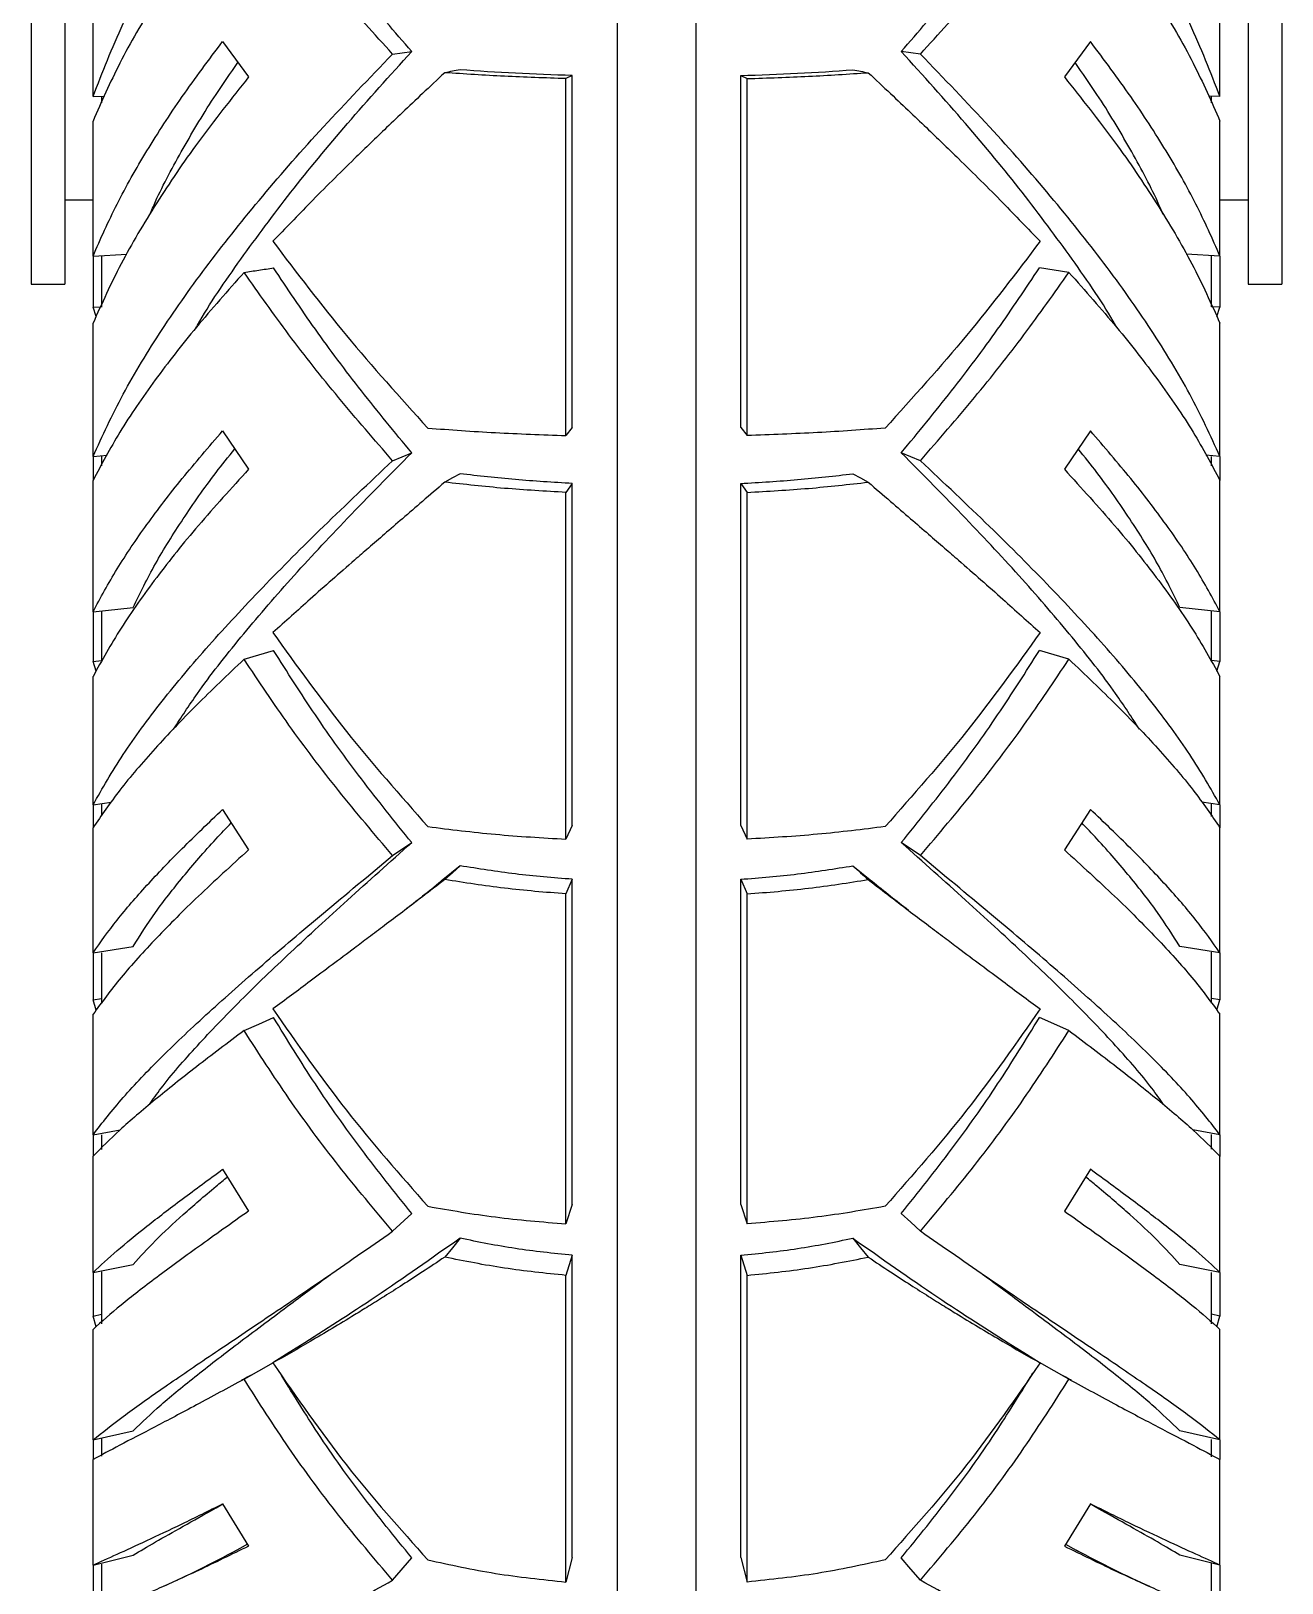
# Model space of a CAD drawing. Header units: millimetres. Extents: x 0 to 597, y 0 to 420.
# Drawn here: x 122.69 to 127.62, y 244.97 to 251.09 of the extents above; entities that cross this region are included whole.
import ezdxf

# ---------------------------------------------------------------- set-up
doc = ezdxf.new("R2010")
doc.units = ezdxf.units.MM

msp = doc.modelspace()

# ---------------------------------------------------------------- linework, layer by layer
at = {"color": 7, "linetype": 'Continuous', "lineweight": 25}
for p, q in [((125.003, 263.5879), (125.003, 239.9212)), ((125.312, 263.5879), (125.312, 239.9212)), ((122.6908, 251.329), (122.6908, 250.0879)), ((122.8242, 251.329), (122.8242, 250.0879)), ((122.9353, 250.828), (122.9353, 251.3633)), ((127.3797, 250.828), (127.3797, 251.3633)), ((127.4908, 251.329), (127.4908, 250.0879)), ((127.6242, 251.329), (127.6242, 250.0879)), ((123.4466, 251.0451), (123.549, 250.9052)), ((126.8684, 251.0451), (126.766, 250.9052)), ((124.117, 250.9956), (124.1921, 251.0055)), ((124.8253, 250.9107), (124.8002, 250.8986)), ((124.8002, 249.4918), (124.8002, 250.8986)), ((124.8253, 249.5238), (124.8253, 250.9107)), ((125.4897, 249.5238), (125.4897, 250.9107)), ((125.4897, 250.9107), (125.5148, 250.8986)), ((125.5148, 249.4918), (125.5148, 250.8986)), ((122.9353, 250.828), (122.9809, 250.8296)), ((122.969, 250.8288), (122.969, 250.8037)), ((127.3797, 250.828), (127.3341, 250.8296)), ((127.3459, 250.8035), (127.3459, 250.8288)), ((122.9353, 250.1991), (122.9353, 250.7313)), ((127.3797, 250.1991), (127.3797, 250.7313)), ((122.8242, 250.4212), (122.9353, 250.4212)), ((127.3797, 250.4212), (127.4908, 250.4212)), ((122.9353, 250.1991), (123.0686, 250.2067)), ((122.9353, 250.1991), (122.9353, 249.997)), ((122.969, 250.1992), (122.969, 249.9979)), ((126.784, 250.1347), (126.6678, 250.1525)), ((127.3797, 250.1991), (127.2464, 250.2067)), ((127.3459, 249.9989), (127.3459, 250.1997)), ((127.3797, 250.1991), (127.3797, 249.997)), ((122.6908, 250.0879), (122.8242, 250.0879)), ((127.4908, 250.0879), (127.6242, 250.0879)), ((122.9353, 249.997), (122.9659, 249.999)), ((122.9478, 249.961), (122.9353, 249.997)), ((127.3797, 249.997), (127.3459, 249.9992)), ((127.3672, 249.961), (127.3797, 249.997)), ((122.9353, 249.4092), (122.9353, 249.9345)), ((127.3797, 249.4092), (127.3797, 249.9345)), ((123.4466, 249.5097), (123.549, 249.3586)), ((124.8253, 249.5238), (124.8002, 249.4918)), ((125.4897, 249.5238), (125.5148, 249.4918)), ((126.8684, 249.5097), (126.766, 249.3586)), ((124.117, 249.3925), (124.1921, 249.4235)), ((126.198, 249.3925), (126.1229, 249.4235)), ((122.9353, 249.4092), (122.9906, 249.4139)), ((122.9353, 249.4092), (122.9353, 249.3147)), ((122.969, 249.4093), (122.969, 249.3723)), ((127.3797, 249.4092), (127.3244, 249.4139)), ((127.3459, 249.3726), (127.3459, 249.4094)), ((127.3797, 249.4092), (127.3797, 249.3142)), ((122.9353, 248.797), (122.9353, 249.3147)), ((124.8253, 249.3027), (124.8002, 249.2674)), ((124.8253, 247.955), (124.8253, 249.3027)), ((125.4897, 247.955), (125.4897, 249.3027)), ((125.4897, 249.3027), (125.5148, 249.2674)), ((127.3797, 248.797), (127.3797, 249.3147)), ((124.8002, 247.9004), (124.8002, 249.2674)), ((125.5148, 247.9004), (125.5148, 249.2674)), ((122.9353, 248.797), (123.0937, 248.8142)), ((127.3797, 248.797), (127.2213, 248.8142)), ((122.9353, 248.797), (122.9353, 248.6015)), ((122.969, 248.7994), (122.969, 248.602)), ((127.3459, 248.6016), (127.3459, 248.7978)), ((127.3797, 248.797), (127.3797, 248.6015)), ((126.784, 248.6098), (126.6678, 248.6444)), ((122.9353, 248.6015), (122.969, 248.6054)), ((122.9478, 248.5628), (122.9353, 248.6015)), ((127.3797, 248.6015), (127.3459, 248.6054)), ((127.3672, 248.5628), (127.3797, 248.6015)), ((122.9353, 248.036), (122.9353, 248.5411)), ((127.3797, 248.036), (127.3797, 248.5411)), ((122.9353, 248.036), (123.007, 248.0458)), ((122.9353, 248.036), (122.9353, 247.9456)), ((122.969, 248.0398), (122.969, 247.9928)), ((123.4466, 248.0181), (123.549, 247.8586)), ((126.8684, 248.0181), (126.766, 247.8586)), ((127.3797, 248.036), (127.308, 248.0458)), ((127.3459, 247.99), (127.3459, 248.0386)), ((127.3797, 248.036), (127.3797, 247.9448)), ((124.8253, 247.955), (124.8002, 247.9004)), ((125.4897, 247.955), (125.5148, 247.9004)), ((122.9353, 247.4525), (122.9353, 247.9456)), ((124.117, 247.8355), (124.1921, 247.8868)), ((126.198, 247.8355), (126.1229, 247.8868)), ((127.3797, 247.4525), (127.3797, 247.9456)), ((124.3828, 247.7956), (124.3083, 247.7347)), ((125.9322, 247.7956), (126.0067, 247.7347)), ((124.8253, 247.7424), (124.8002, 247.6847)), ((124.8253, 246.4602), (124.8253, 247.7424)), ((125.4897, 246.4602), (125.4897, 247.7424)), ((125.4897, 247.7424), (125.5148, 247.6847)), ((124.8002, 246.384), (124.8002, 247.6847)), ((125.5148, 246.384), (125.5148, 247.6847)), ((122.9353, 247.4525), (123.0937, 247.4776)), ((127.3797, 247.4525), (127.2213, 247.4776)), ((122.9353, 247.4525), (122.9353, 247.2674)), ((122.969, 247.4531), (122.969, 247.2521)), ((127.3459, 247.2536), (127.3459, 247.4547)), ((127.3797, 247.4525), (127.3797, 247.2674)), ((122.9353, 247.2674), (122.969, 247.2729)), ((122.9478, 247.2267), (122.9353, 247.2674)), ((127.3797, 247.2674), (127.3459, 247.2729)), ((127.3672, 247.2267), (127.3797, 247.2674)), ((122.9353, 246.7353), (122.9353, 247.2103)), ((126.784, 247.1461), (126.6678, 247.1969)), ((127.3797, 246.7353), (127.3797, 247.2103)), ((122.9353, 246.7353), (123.0424, 246.755)), ((122.9353, 246.7353), (122.9353, 246.6506)), ((122.969, 246.7354), (122.969, 246.6775)), ((127.3797, 246.7353), (127.2726, 246.755)), ((127.3459, 246.6789), (127.3459, 246.7362)), ((127.3797, 246.7353), (127.3797, 246.6495)), ((122.9353, 246.1918), (122.9353, 246.6506)), ((127.3797, 246.1918), (127.3797, 246.6506)), ((123.4466, 246.5991), (123.549, 246.4344)), ((126.8684, 246.5991), (126.766, 246.4344)), ((124.117, 246.3548), (124.1921, 246.4254)), ((124.8253, 246.4602), (124.8002, 246.384)), ((125.4897, 246.4602), (125.5148, 246.384)), ((124.8253, 246.2601), (124.8002, 246.1811)), ((124.8253, 245.0684), (124.8253, 246.2601)), ((125.4897, 245.0684), (125.4897, 246.2601)), ((125.4897, 246.2601), (125.5148, 246.1811)), ((122.9353, 246.1918), (123.0937, 246.2241)), ((122.9353, 246.1918), (122.9353, 246.0206)), ((122.969, 246.1945), (122.969, 245.9901)), ((124.8002, 244.9722), (124.8002, 246.1811)), ((125.5148, 244.9722), (125.5148, 246.1811)), ((127.3797, 246.1918), (127.2213, 246.2241)), ((127.3459, 245.9906), (127.3459, 246.1923)), ((127.3797, 246.1918), (127.3797, 246.0206)), ((122.9353, 246.0206), (122.969, 246.0277)), ((122.9478, 245.9788), (122.9353, 246.0206)), ((127.3797, 246.0206), (127.3459, 246.0277)), ((127.3672, 245.9788), (127.3797, 246.0206)), ((122.9353, 245.5322), (122.9353, 245.9679)), ((127.3797, 245.5322), (127.3797, 245.9679)), ((126.784, 245.7722), (126.6678, 245.8381)), ((122.9353, 245.5322), (123.0937, 245.5684)), ((127.3797, 245.5322), (127.2213, 245.5684)), ((122.9353, 245.5322), (122.9353, 245.455)), ((122.969, 245.5379), (122.969, 245.4687)), ((127.3459, 245.4661), (127.3459, 245.5342)), ((127.3797, 245.5322), (127.3797, 245.455)), ((122.9353, 245.0393), (122.9353, 245.455)), ((127.3797, 245.0393), (127.3797, 245.455)), ((123.4466, 245.2805), (123.549, 245.1138)), ((126.8684, 245.2805), (126.766, 245.1138)), ((122.9353, 245.0393), (123.0937, 245.0784)), ((123.5444, 245.1213), (123.4934, 245.093)), ((126.7706, 245.1213), (126.8216, 245.093)), ((127.3797, 245.0393), (127.2213, 245.0784)), ((122.9353, 245.0393), (122.9353, 244.8854)), ((122.969, 245.0421), (122.969, 244.8497)), ((124.117, 244.9791), (124.1921, 245.0678)), ((124.8253, 245.0684), (124.8002, 244.9722)), ((125.4897, 245.0684), (125.5148, 244.9722)), ((127.3459, 244.8455), (127.3459, 245.046)), ((127.3797, 245.0393), (127.3797, 244.8854))]:
    msp.add_line(p, q, dxfattribs=at)
at = {"color": 7, "linetype": 'Continuous', "lineweight": 25, "flags": 128}
for points in [[(126.198, 250.9956), (126.1604, 251.0005), (126.1229, 251.0055)], [(124.3828, 249.3409), (124.3526, 249.3243), (124.3225, 249.3077)], [(125.9322, 249.3409), (125.9624, 249.3243), (125.9925, 249.3077)], [(123.531, 248.6098), (123.5891, 248.6271), (123.6472, 248.6444)], [(124.3828, 247.7956), (124.3526, 247.7684), (124.3225, 247.7413)], [(123.531, 247.1461), (123.5891, 247.1715), (123.6472, 247.1969)], [(126.198, 246.3548), (126.1604, 246.3901), (126.1229, 246.4254)], [(124.3828, 246.3274), (124.3526, 246.2901), (124.3225, 246.2529)], [(125.9322, 246.3274), (125.9624, 246.2901), (125.9925, 246.2529)], [(123.753, 245.9041), (123.6989, 245.87), (123.6447, 245.8358)], [(126.562, 245.9041), (126.6161, 245.87), (126.6703, 245.8358)], [(123.531, 245.7722), (123.5891, 245.8051), (123.6472, 245.8381)], [(126.198, 244.9791), (126.1604, 245.0234), (126.1229, 245.0678)]]:
    msp.add_lwpolyline(points, dxfattribs=at)
at = {"color": 7, "linetype": 'Continuous', "lineweight": 25}
for points, knots in [([(122.9353, 250.828), (122.9726, 250.9236), (123.0474, 251.1153), (123.203, 251.4096), (123.3871, 251.7062), (123.6011, 252.0045), (123.8424, 252.3072), (124.0245, 252.5102), (124.117, 252.6133)], [0, 0, 0, 0, 0.166044, 0.333056, 0.499188, 0.663305, 0.828994, 1, 1, 1, 1]), ([(127.3797, 250.828), (127.3424, 250.9236), (127.2676, 251.1153), (127.112, 251.4096), (126.9279, 251.7062), (126.7139, 252.0045), (126.4726, 252.3072), (126.2905, 252.5102), (126.198, 252.6133)], [0, 0, 0, 0, 0.166043, 0.333055, 0.499188, 0.663303, 0.828992, 1, 1, 1, 1]), ([(123.531, 251.6911), (123.4667, 251.6087), (123.3384, 251.4443), (123.1757, 251.2003), (123.0369, 250.9619), (122.9687, 250.8071), (122.9353, 250.7313)], [0, 0, 0, 0, 0.250635, 0.500174, 0.755309, 1, 1, 1, 1]), ([(124.117, 250.9956), (124.045, 251.0743), (123.9023, 251.2303), (123.706, 251.4627), (123.589, 251.6154), (123.531, 251.6911)], [0, 0, 0, 0, 0.3393752, 0.6723363, 1, 1, 1, 1]), ([(124.1921, 251.0055), (124.1252, 251.0831), (123.9925, 251.237), (123.81, 251.4662), (123.7012, 251.617), (123.6472, 251.6918)], [0, 0, 0, 0, 0.3390193, 0.6719921, 1, 1, 1, 1]), ([(126.1229, 251.0055), (126.1898, 251.0831), (126.3225, 251.237), (126.505, 251.4662), (126.6138, 251.617), (126.6678, 251.6918)], [0, 0, 0, 0, 0.339024, 0.671992, 1, 1, 1, 1]), ([(126.198, 250.9956), (126.27, 251.0743), (126.4127, 251.2303), (126.6089, 251.4627), (126.726, 251.6154), (126.784, 251.6911)], [0, 0, 0, 0, 0.33938, 0.672336, 1, 1, 1, 1]), ([(126.784, 251.6911), (126.8483, 251.6087), (126.9765, 251.4443), (127.1393, 251.2003), (127.2781, 250.9619), (127.3463, 250.8071), (127.3797, 250.7313)], [0, 0, 0, 0, 0.250635, 0.500174, 0.755309, 1, 1, 1, 1]), ([(122.9353, 250.1991), (122.9654, 250.2672), (123.0255, 250.4033), (123.1452, 250.6132), (123.2831, 250.8269), (123.3921, 250.9724), (123.4466, 251.0451)], [0, 0, 0, 0, 0.249922, 0.499821, 0.749992, 1, 1, 1, 1]), ([(127.3797, 250.1991), (127.3496, 250.2672), (127.2895, 250.4033), (127.1698, 250.6132), (127.0319, 250.8269), (126.9229, 250.9724), (126.8684, 251.0451)], [0, 0, 0, 0, 0.249922, 0.499821, 0.749992, 1, 1, 1, 1]), ([(122.9353, 249.4092), (122.9726, 249.4904), (123.0474, 249.6533), (123.203, 249.9081), (123.3871, 250.1687), (123.6011, 250.4353), (123.8424, 250.7104), (124.0245, 250.8995), (124.117, 250.9956)], [0, 0, 0, 0, 0.166039, 0.333056, 0.499186, 0.663301, 0.828992, 1, 1, 1, 1]), ([(123.1596, 250.3623), (123.1668, 250.3795), (123.2027, 250.4652), (123.2894, 250.6232), (123.3976, 250.8061), (123.4775, 250.9205), (123.507, 250.9627)], [0, 0, 0, 0, 0.0886294, 0.4413467, 0.7943238, 1, 1, 1, 1]), ([(123.341, 249.9159), (123.343, 249.9193), (123.3921, 250.0075), (123.5154, 250.1854), (123.7116, 250.4502), (123.9369, 250.7231), (124.1062, 250.9104), (124.1921, 251.0055)], [0, 0, 0, 0, 0.010105, 0.257156, 0.50092, 0.7467, 1, 1, 1, 1]), ([(126.974, 249.9159), (126.972, 249.9193), (126.9229, 250.0074), (126.7996, 250.1854), (126.6034, 250.4502), (126.3781, 250.7231), (126.2088, 250.9104), (126.1229, 251.0055)], [0, 0, 0, 0, 0.010107, 0.2571554, 0.5009213, 0.7467005, 1, 1, 1, 1]), ([(127.3797, 249.4092), (127.3424, 249.4904), (127.2676, 249.6533), (127.112, 249.9081), (126.9279, 250.1687), (126.7139, 250.4353), (126.4726, 250.7104), (126.2905, 250.8995), (126.198, 250.9956)], [0, 0, 0, 0, 0.166038, 0.333055, 0.499186, 0.663299, 0.82899, 1, 1, 1, 1]), ([(127.1554, 250.3623), (127.1482, 250.3795), (127.1123, 250.4652), (127.0256, 250.6232), (126.9174, 250.8061), (126.8375, 250.9205), (126.808, 250.9627)], [0, 0, 0, 0, 0.0886294, 0.4413467, 0.7943238, 1, 1, 1, 1]), ([(123.549, 250.9052), (123.4811, 250.8195), (123.348, 250.6515), (123.1816, 250.4059), (123.0397, 250.1669), (122.9701, 250.012), (122.9353, 249.9345)], [0, 0, 0, 0, 0.255318, 0.500298, 0.750157, 1, 1, 1, 1]), ([(124.3225, 250.9219), (124.2931, 250.8944), (124.2367, 250.8417), (124.1575, 250.7669), (124.0866, 250.6993), (124.0238, 250.6389), (123.9245, 250.5423), (123.7957, 250.4148), (123.6931, 250.3078), (123.6447, 250.2573)], [0, 0, 0, 0, 0.120104, 0.230146, 0.330173, 0.420238, 0.500402, 0.764724, 1, 1, 1, 1]), ([(124.3828, 250.9331), (124.3727, 250.9312), (124.3526, 250.9275), (124.3325, 250.9237), (124.3225, 250.9219)], [0, 0, 0, 0, 0.500001, 1, 1, 1, 1]), ([(124.8002, 250.8986), (124.7188, 250.9013), (124.5561, 250.9067), (124.4003, 250.9168), (124.3225, 250.9219)], [0, 0, 0, 0, 0.500371, 1, 1, 1, 1]), ([(124.8253, 250.9107), (124.7499, 250.9133), (124.5993, 250.9185), (124.4549, 250.9282), (124.3828, 250.9331)], [0, 0, 0, 0, 0.5, 1, 1, 1, 1]), ([(125.4897, 250.9107), (125.565, 250.9133), (125.7157, 250.9185), (125.8601, 250.9282), (125.9322, 250.9331)], [0, 0, 0, 0, 0.499991, 1, 1, 1, 1]), ([(125.5148, 250.8986), (125.5962, 250.9013), (125.7589, 250.9067), (125.9147, 250.9168), (125.9925, 250.9219)], [0, 0, 0, 0, 0.500364, 1, 1, 1, 1]), ([(125.9322, 250.9331), (125.9423, 250.9312), (125.9624, 250.9275), (125.9825, 250.9237), (125.9925, 250.9219)], [0, 0, 0, 0, 0.499984, 1, 1, 1, 1]), ([(125.9925, 250.9219), (126.0219, 250.8944), (126.0783, 250.8417), (126.1575, 250.7669), (126.2284, 250.6993), (126.2912, 250.6389), (126.3905, 250.5423), (126.5193, 250.4148), (126.6219, 250.3078), (126.6703, 250.2573)], [0, 0, 0, 0, 0.120104, 0.230141, 0.330168, 0.420233, 0.500397, 0.76472, 1, 1, 1, 1]), ([(126.766, 250.9052), (126.8339, 250.8195), (126.967, 250.6515), (127.1334, 250.4059), (127.2753, 250.1669), (127.3449, 250.012), (127.3797, 249.9345)], [0, 0, 0, 0, 0.25532, 0.500299, 0.750157, 1, 1, 1, 1]), ([(123.6447, 250.2573), (123.7388, 250.133), (123.9272, 249.8841), (124.1461, 249.6421), (124.2557, 249.5209)], [0, 0, 0, 0, 0.499571, 1, 1, 1, 1]), ([(126.6703, 250.2573), (126.5762, 250.133), (126.3878, 249.8841), (126.1689, 249.6421), (126.0593, 249.5209)], [0, 0, 0, 0, 0.499569, 1, 1, 1, 1]), ([(123.531, 250.1347), (123.5504, 250.1377), (123.5891, 250.1436), (123.6278, 250.1496), (123.6472, 250.1525)], [0, 0, 0, 0, 0.499987, 1, 1, 1, 1]), ([(124.1921, 249.4235), (124.1252, 249.5047), (123.9925, 249.6656), (123.81, 249.9093), (123.7012, 250.0719), (123.6472, 250.1525)], [0, 0, 0, 0, 0.339006, 0.671979, 1, 1, 1, 1]), ([(126.1229, 249.4235), (126.1898, 249.5047), (126.3225, 249.6656), (126.505, 249.9093), (126.6138, 250.0719), (126.6678, 250.1525)], [0, 0, 0, 0, 0.339011, 0.67198, 1, 1, 1, 1]), ([(123.531, 250.1347), (123.4667, 250.0622), (123.3384, 249.9177), (123.1757, 249.708), (123.0369, 249.5061), (122.9687, 249.3776), (122.9353, 249.3147)], [0, 0, 0, 0, 0.250634, 0.5001766, 0.7553096, 1, 1, 1, 1]), ([(124.117, 249.3925), (124.045, 249.4752), (123.9023, 249.6391), (123.706, 249.8872), (123.589, 250.0526), (123.531, 250.1347)], [0, 0, 0, 0, 0.339382, 0.672342, 1, 1, 1, 1]), ([(126.198, 249.3925), (126.27, 249.4752), (126.4127, 249.6391), (126.6089, 249.8872), (126.726, 250.0526), (126.784, 250.1347)], [0, 0, 0, 0, 0.339387, 0.672342, 1, 1, 1, 1]), ([(126.784, 250.1347), (126.8483, 250.0622), (126.9766, 249.9177), (127.1393, 249.708), (127.2781, 249.5061), (127.3463, 249.3776), (127.3797, 249.3147)], [0, 0, 0, 0, 0.250634, 0.5001766, 0.7553096, 1, 1, 1, 1]), ([(122.9353, 248.797), (122.9654, 248.8528), (123.0255, 248.9644), (123.1452, 249.1399), (123.2831, 249.3209), (123.3921, 249.4468), (123.4466, 249.5097)], [0, 0, 0, 0, 0.249919, 0.499816, 0.749984, 1, 1, 1, 1]), ([(124.2557, 249.5209), (124.3438, 249.5145), (124.5206, 249.5015), (124.7068, 249.495), (124.8002, 249.4918)], [0, 0, 0, 0, 0.498255, 1, 1, 1, 1]), ([(126.0593, 249.5209), (125.9712, 249.5145), (125.7944, 249.5015), (125.6082, 249.495), (125.5148, 249.4918)], [0, 0, 0, 0, 0.498255, 1, 1, 1, 1]), ([(127.3797, 248.797), (127.3496, 248.8528), (127.2895, 248.9644), (127.1698, 249.1399), (127.0319, 249.3209), (126.9229, 249.4468), (126.8684, 249.5097)], [0, 0, 0, 0, 0.249919, 0.499816, 0.749984, 1, 1, 1, 1]), ([(123.0937, 248.8142), (123.1215, 248.8711), (123.177, 248.9847), (123.2886, 249.1622), (123.3938, 249.3135), (123.4693, 249.4079), (123.4944, 249.4392)], [0, 0, 0, 0, 0.285805, 0.571619, 0.857625, 1, 1, 1, 1]), ([(123.253, 248.334), (123.2832, 248.3804), (123.3589, 248.4971), (123.514, 248.6941), (123.712, 248.9243), (123.9368, 249.1661), (124.1061, 249.3368), (124.1921, 249.4235)], [0, 0, 0, 0, 0.141578, 0.355818, 0.5672, 0.780341, 1, 1, 1, 1]), ([(127.062, 248.334), (127.0318, 248.3804), (126.9561, 248.497), (126.801, 248.6941), (126.603, 248.9243), (126.3782, 249.1661), (126.2088, 249.3368), (126.1229, 249.4235)], [0, 0, 0, 0, 0.141579, 0.355817, 0.567201, 0.780341, 1, 1, 1, 1]), ([(127.2213, 248.8142), (127.1935, 248.8711), (127.138, 248.9847), (127.0264, 249.1622), (126.9212, 249.3135), (126.8457, 249.4079), (126.8206, 249.4392)], [0, 0, 0, 0, 0.285805, 0.571619, 0.857625, 1, 1, 1, 1]), ([(122.9353, 248.036), (122.9726, 248.1013), (123.0474, 248.2322), (123.203, 248.4425), (123.3871, 248.662), (123.6011, 248.8919), (123.8424, 249.1339), (124.0245, 249.3054), (124.117, 249.3925)], [0, 0, 0, 0, 0.166041, 0.333058, 0.499187, 0.663306, 0.828996, 1, 1, 1, 1]), ([(123.549, 249.3586), (123.4811, 249.284), (123.348, 249.138), (123.1816, 248.9298), (123.0397, 248.7305), (122.9701, 248.6042), (122.9353, 248.5411)], [0, 0, 0, 0, 0.2553174, 0.5002989, 0.7501599, 1, 1, 1, 1]), ([(127.3797, 248.036), (127.3424, 248.1013), (127.2676, 248.2322), (127.112, 248.4425), (126.9279, 248.662), (126.7139, 248.8919), (126.4726, 249.1339), (126.2905, 249.3054), (126.198, 249.3925)], [0, 0, 0, 0, 0.16604, 0.333057, 0.499187, 0.663304, 0.828995, 1, 1, 1, 1]), ([(126.766, 249.3586), (126.8339, 249.284), (126.967, 249.138), (127.1334, 248.9298), (127.2753, 248.7305), (127.3449, 248.6042), (127.3797, 248.5411)], [0, 0, 0, 0, 0.25532, 0.500299, 0.75016, 1, 1, 1, 1]), ([(124.3225, 249.3077), (124.2931, 249.2824), (124.2367, 249.234), (124.1575, 249.1657), (124.0866, 249.1045), (124.0238, 249.0501), (123.9245, 248.9638), (123.7957, 248.851), (123.6931, 248.7584), (123.6447, 248.7147)], [0, 0, 0, 0, 0.120102, 0.230145, 0.330171, 0.42024, 0.500403, 0.764724, 1, 1, 1, 1]), ([(124.8002, 249.2674), (124.7188, 249.2721), (124.5561, 249.2814), (124.4003, 249.299), (124.3225, 249.3077)], [0, 0, 0, 0, 0.50037, 1, 1, 1, 1]), ([(124.8253, 249.3027), (124.7499, 249.3071), (124.5993, 249.3159), (124.4549, 249.3326), (124.3828, 249.3409)], [0, 0, 0, 0, 0.5, 1, 1, 1, 1]), ([(125.4897, 249.3027), (125.565, 249.3071), (125.7157, 249.3159), (125.8601, 249.3326), (125.9322, 249.3409)], [0, 0, 0, 0, 0.4999917, 1, 1, 1, 1]), ([(125.5148, 249.2674), (125.5962, 249.2721), (125.7589, 249.2814), (125.9147, 249.299), (125.9925, 249.3077)], [0, 0, 0, 0, 0.500362, 1, 1, 1, 1]), ([(125.9925, 249.3077), (126.0219, 249.2824), (126.0783, 249.234), (126.1575, 249.1657), (126.2284, 249.1045), (126.2912, 249.0501), (126.3905, 248.9638), (126.5193, 248.851), (126.6219, 248.7584), (126.6703, 248.7147)], [0, 0, 0, 0, 0.120102, 0.23014, 0.330166, 0.420235, 0.500398, 0.76472, 1, 1, 1, 1]), ([(123.6447, 248.7147), (123.7388, 248.5838), (123.9272, 248.3218), (124.1461, 248.0741), (124.2557, 247.9501)], [0, 0, 0, 0, 0.499579, 1, 1, 1, 1]), ([(126.6703, 248.7147), (126.5762, 248.5838), (126.3878, 248.3218), (126.1689, 248.0741), (126.0593, 247.9501)], [0, 0, 0, 0, 0.499576, 1, 1, 1, 1]), ([(124.1921, 247.8868), (124.1252, 247.97), (123.9925, 248.135), (123.81, 248.3883), (123.7012, 248.5595), (123.6472, 248.6444)], [0, 0, 0, 0, 0.339009, 0.67198, 1, 1, 1, 1]), ([(126.1229, 247.8868), (126.1898, 247.97), (126.3225, 248.1349), (126.505, 248.3883), (126.6138, 248.5595), (126.6678, 248.6444)], [0, 0, 0, 0, 0.339014, 0.67198, 1, 1, 1, 1]), ([(123.531, 248.6098), (123.4667, 248.5487), (123.3384, 248.4268), (123.1757, 248.2554), (123.0369, 248.094), (122.9687, 247.9944), (122.9353, 247.9456)], [0, 0, 0, 0, 0.250635, 0.500174, 0.755311, 1, 1, 1, 1]), ([(124.117, 247.8355), (124.045, 247.9205), (123.9023, 248.089), (123.706, 248.348), (123.589, 248.523), (123.531, 248.6098)], [0, 0, 0, 0, 0.339373, 0.672334, 1, 1, 1, 1]), ([(126.198, 247.8355), (126.27, 247.9205), (126.4127, 248.089), (126.6089, 248.348), (126.726, 248.523), (126.784, 248.6098)], [0, 0, 0, 0, 0.339378, 0.672334, 1, 1, 1, 1]), ([(126.784, 248.6098), (126.8483, 248.5487), (126.9765, 248.4268), (127.1393, 248.2554), (127.2781, 248.094), (127.3463, 247.9944), (127.3797, 247.9456)], [0, 0, 0, 0, 0.250635, 0.500174, 0.755311, 1, 1, 1, 1]), ([(122.9353, 247.4525), (122.9654, 247.495), (123.0255, 247.5798), (123.1452, 247.7174), (123.2831, 247.8623), (123.3921, 247.9661), (123.4466, 248.0181)], [0, 0, 0, 0, 0.249919, 0.499819, 0.749989, 1, 1, 1, 1]), ([(127.3797, 247.4525), (127.3496, 247.495), (127.2895, 247.5798), (127.1698, 247.7174), (127.0319, 247.8623), (126.9229, 247.9661), (126.8684, 248.0181)], [0, 0, 0, 0, 0.249919, 0.499819, 0.749989, 1, 1, 1, 1]), ([(123.0937, 247.4776), (123.1214, 247.5218), (123.177, 247.6101), (123.2887, 247.7519), (123.3897, 247.8699), (123.4603, 247.9436), (123.4807, 247.9649)], [0, 0, 0, 0, 0.293515, 0.587029, 0.880744, 1, 1, 1, 1]), ([(124.2557, 247.9501), (124.3438, 247.9391), (124.5206, 247.917), (124.7068, 247.906), (124.8002, 247.9004)], [0, 0, 0, 0, 0.498256, 1, 1, 1, 1]), ([(126.0593, 247.9501), (125.9712, 247.9391), (125.7944, 247.917), (125.6082, 247.906), (125.5148, 247.9004)], [0, 0, 0, 0, 0.498256, 1, 1, 1, 1]), ([(127.2213, 247.4776), (127.1935, 247.5218), (127.138, 247.6101), (127.0263, 247.7519), (126.9253, 247.8699), (126.8547, 247.9436), (126.8343, 247.9649)], [0, 0, 0, 0, 0.293516, 0.587031, 0.880747, 1, 1, 1, 1]), ([(123.1576, 246.854), (123.1725, 246.8754), (123.223, 246.948), (123.3428, 247.0842), (123.5129, 247.2621), (123.7123, 247.4536), (123.9367, 247.6594), (124.1061, 247.8103), (124.1921, 247.8868)], [0, 0, 0, 0, 0.077389, 0.262589, 0.446628, 0.628215, 0.811307, 1, 1, 1, 1]), ([(127.1574, 246.854), (127.1425, 246.8754), (127.092, 246.948), (126.9722, 247.0842), (126.8021, 247.2622), (126.6027, 247.4536), (126.3783, 247.6594), (126.2089, 247.8103), (126.1229, 247.8868)], [0, 0, 0, 0, 0.077388, 0.26259, 0.446627, 0.628216, 0.811307, 1, 1, 1, 1]), ([(123.549, 247.8586), (123.4811, 247.7967), (123.348, 247.6754), (123.1816, 247.5087), (123.0397, 247.3529), (122.9701, 247.2578), (122.9353, 247.2103)], [0, 0, 0, 0, 0.255316, 0.5003, 0.750161, 1, 1, 1, 1]), ([(122.9353, 246.7353), (122.9726, 246.7833), (123.0474, 246.8796), (123.203, 247.0414), (123.3871, 247.2156), (123.6011, 247.4041), (123.8424, 247.6084), (124.0245, 247.759), (124.117, 247.8355)], [0, 0, 0, 0, 0.166041, 0.333058, 0.499186, 0.663304, 0.828995, 1, 1, 1, 1]), ([(127.3797, 246.7353), (127.3424, 246.7833), (127.2676, 246.8796), (127.112, 247.0414), (126.9279, 247.2155), (126.7139, 247.4041), (126.4726, 247.6084), (126.2905, 247.759), (126.198, 247.8355)], [0, 0, 0, 0, 0.16604, 0.333057, 0.499186, 0.663302, 0.828993, 1, 1, 1, 1]), ([(126.766, 247.8586), (126.8339, 247.7967), (126.967, 247.6754), (127.1334, 247.5087), (127.2753, 247.3529), (127.3449, 247.2578), (127.3797, 247.2103)], [0, 0, 0, 0, 0.255319, 0.5003, 0.750161, 1, 1, 1, 1]), ([(124.8253, 247.7424), (124.7499, 247.7485), (124.5993, 247.7608), (124.4549, 247.784), (124.3828, 247.7956)], [0, 0, 0, 0, 0.500001, 1, 1, 1, 1]), ([(125.4897, 247.7424), (125.565, 247.7485), (125.7157, 247.7608), (125.8601, 247.784), (125.9322, 247.7956)], [0, 0, 0, 0, 0.499993, 1, 1, 1, 1]), ([(125.9322, 247.7956), (125.9423, 247.7865), (125.9624, 247.7684), (125.9825, 247.7503), (125.9925, 247.7413)], [0, 0, 0, 0, 0.500007, 1, 1, 1, 1]), ([(124.3225, 247.7413), (124.2931, 247.7186), (124.2367, 247.6752), (124.1575, 247.6149), (124.0866, 247.5613), (124.0238, 247.514), (123.9245, 247.4395), (123.7957, 247.3437), (123.6931, 247.2672), (123.6447, 247.2313)], [0, 0, 0, 0, 0.120105, 0.230147, 0.330172, 0.420239, 0.5004, 0.764728, 1, 1, 1, 1]), ([(124.3073, 247.7332), (124.2834, 247.7137), (124.2363, 247.6754), (124.1878, 247.6382), (124.1639, 247.6198)], [0, 0, 0, 0, 0.506583, 1, 1, 1, 1]), ([(124.8002, 247.6847), (124.7188, 247.6912), (124.5561, 247.7043), (124.4003, 247.7289), (124.3225, 247.7413)], [0, 0, 0, 0, 0.5003701, 1, 1, 1, 1]), ([(125.5148, 247.6847), (125.5962, 247.6912), (125.7589, 247.7043), (125.9147, 247.7289), (125.9925, 247.7413)], [0, 0, 0, 0, 0.500362, 1, 1, 1, 1]), ([(125.9925, 247.7413), (126.0219, 247.7186), (126.0783, 247.6752), (126.1575, 247.6149), (126.2284, 247.5613), (126.2912, 247.514), (126.3905, 247.4395), (126.5193, 247.3437), (126.6219, 247.2672), (126.6703, 247.2313)], [0, 0, 0, 0, 0.120105, 0.230142, 0.330167, 0.420234, 0.500395, 0.764723, 1, 1, 1, 1]), ([(126.1511, 247.6198), (126.1271, 247.6382), (126.0786, 247.6755), (126.0315, 247.7138), (126.0077, 247.7332)], [0, 0, 0, 0, 0.49399, 1, 1, 1, 1]), ([(123.6447, 247.2313), (123.7388, 247.0964), (123.9272, 246.8263), (124.1461, 246.5777), (124.2557, 246.4533)], [0, 0, 0, 0, 0.499577, 1, 1, 1, 1]), ([(126.6703, 247.2313), (126.5762, 247.0964), (126.3878, 246.8263), (126.1689, 246.5777), (126.0593, 246.4533)], [0, 0, 0, 0, 0.4995742, 1, 1, 1, 1]), ([(124.1921, 246.4254), (124.1252, 246.509), (123.9925, 246.6747), (123.81, 246.9329), (123.7012, 247.1093), (123.6472, 247.1969)], [0, 0, 0, 0, 0.3390137, 0.671985, 1, 1, 1, 1]), ([(126.1229, 246.4254), (126.1898, 246.509), (126.3225, 246.6747), (126.505, 246.9329), (126.6138, 247.1093), (126.6678, 247.1969)], [0, 0, 0, 0, 0.339019, 0.671985, 1, 1, 1, 1]), ([(123.531, 247.1461), (123.4667, 247.0976), (123.3384, 247.0006), (123.1757, 246.871), (123.0369, 246.7531), (122.9687, 246.6843), (122.9353, 246.6506)], [0, 0, 0, 0, 0.2506376, 0.5001735, 0.7553099, 1, 1, 1, 1]), ([(124.117, 246.3548), (124.045, 246.4405), (123.9023, 246.6103), (123.706, 246.8752), (123.589, 247.0563), (123.531, 247.1461)], [0, 0, 0, 0, 0.339378, 0.672331, 1, 1, 1, 1]), ([(126.198, 246.3548), (126.27, 246.4405), (126.4127, 246.6102), (126.6089, 246.8752), (126.726, 247.0563), (126.784, 247.1461)], [0, 0, 0, 0, 0.339383, 0.672331, 1, 1, 1, 1]), ([(126.784, 247.1461), (126.8483, 247.0976), (126.9765, 247.0006), (127.1393, 246.871), (127.2781, 246.7531), (127.3463, 246.6843), (127.3797, 246.6506)], [0, 0, 0, 0, 0.2506376, 0.5001735, 0.7553099, 1, 1, 1, 1]), ([(122.9353, 246.1918), (122.9654, 246.22), (123.0255, 246.2764), (123.1452, 246.3735), (123.2831, 246.4794), (123.3921, 246.5592), (123.4466, 246.5991)], [0, 0, 0, 0, 0.249916, 0.499818, 0.749987, 1, 1, 1, 1]), ([(123.0937, 246.2241), (123.1214, 246.2548), (123.1769, 246.3162), (123.2889, 246.4195), (123.385, 246.5035), (123.4502, 246.5566), (123.4653, 246.569)], [0, 0, 0, 0, 0.302742, 0.60548, 0.908431, 1, 1, 1, 1]), ([(127.2213, 246.2241), (127.1936, 246.2548), (127.1381, 246.3162), (127.0261, 246.4195), (126.93, 246.5035), (126.8648, 246.5566), (126.8496, 246.569)], [0, 0, 0, 0, 0.302742, 0.60548, 0.908431, 1, 1, 1, 1]), ([(127.3797, 246.1918), (127.3496, 246.22), (127.2895, 246.2764), (127.1698, 246.3735), (127.0319, 246.4794), (126.9229, 246.5592), (126.8684, 246.5991)], [0, 0, 0, 0, 0.249916, 0.499818, 0.749987, 1, 1, 1, 1]), ([(123.549, 246.4344), (123.4811, 246.3864), (123.348, 246.2922), (123.1816, 246.1703), (123.0397, 246.061), (122.9701, 245.999), (122.9353, 245.9679)], [0, 0, 0, 0, 0.2553188, 0.5003047, 0.7501603, 1, 1, 1, 1]), ([(124.2557, 246.4533), (124.3438, 246.438), (124.5206, 246.4072), (124.7068, 246.3918), (124.8002, 246.384)], [0, 0, 0, 0, 0.498255, 1, 1, 1, 1]), ([(126.0593, 246.4533), (125.9712, 246.438), (125.7944, 246.4072), (125.6082, 246.3918), (125.5148, 246.384)], [0, 0, 0, 0, 0.498255, 1, 1, 1, 1]), ([(126.766, 246.4344), (126.8339, 246.3864), (126.967, 246.2922), (127.1334, 246.1703), (127.2753, 246.061), (127.3449, 245.999), (127.3797, 245.9679)], [0, 0, 0, 0, 0.255321, 0.500305, 0.75016, 1, 1, 1, 1]), ([(122.9353, 245.5322), (122.9726, 245.562), (123.0474, 245.6219), (123.203, 245.732), (123.3871, 245.8575), (123.6011, 246.0011), (123.8424, 246.1636), (124.0245, 246.2904), (124.117, 246.3548)], [0, 0, 0, 0, 0.166042, 0.333057, 0.499187, 0.663304, 0.828995, 1, 1, 1, 1]), ([(124.3828, 246.3274), (124.2701, 246.248), (124.0447, 246.0891), (123.8502, 245.9658), (123.753, 245.9041)], [0, 0, 0, 0, 0.49998, 1, 1, 1, 1]), ([(124.8253, 246.2601), (124.7499, 246.2679), (124.5993, 246.2834), (124.4549, 246.3127), (124.3828, 246.3274)], [0, 0, 0, 0, 0.500002, 1, 1, 1, 1]), ([(125.4897, 246.2601), (125.565, 246.2679), (125.7157, 246.2834), (125.8601, 246.3127), (125.9322, 246.3274)], [0, 0, 0, 0, 0.4999934, 1, 1, 1, 1]), ([(125.9322, 246.3274), (126.0449, 246.248), (126.2703, 246.0891), (126.4648, 245.9658), (126.562, 245.9041)], [0, 0, 0, 0, 0.499982, 1, 1, 1, 1]), ([(127.3797, 245.5322), (127.3424, 245.562), (127.2676, 245.6219), (127.112, 245.732), (126.9279, 245.8575), (126.7139, 246.0011), (126.4726, 246.1636), (126.2905, 246.2904), (126.198, 246.3548)], [0, 0, 0, 0, 0.166041, 0.333056, 0.499187, 0.663302, 0.828993, 1, 1, 1, 1]), ([(124.3225, 246.2529), (124.2931, 246.2333), (124.2367, 246.1959), (124.1575, 246.1447), (124.0866, 246.0996), (124.0238, 246.0604), (123.9245, 245.9993), (123.7957, 245.9222), (123.6931, 245.8635), (123.6447, 245.8358)], [0, 0, 0, 0, 0.120104, 0.230143, 0.330172, 0.420243, 0.500397, 0.764725, 1, 1, 1, 1]), ([(124.8002, 246.1811), (124.7188, 246.1894), (124.5561, 246.206), (124.4003, 246.2373), (124.3225, 246.2529)], [0, 0, 0, 0, 0.500369, 1, 1, 1, 1]), ([(125.5148, 246.1811), (125.5962, 246.1894), (125.7589, 246.206), (125.9147, 246.2373), (125.9925, 246.2529)], [0, 0, 0, 0, 0.5003611, 1, 1, 1, 1]), ([(125.9925, 246.2529), (126.0219, 246.2333), (126.0783, 246.1959), (126.1575, 246.1447), (126.2284, 246.0996), (126.2912, 246.0604), (126.3905, 245.9993), (126.5193, 245.9222), (126.6219, 245.8635), (126.6703, 245.8358)], [0, 0, 0, 0, 0.120104, 0.230138, 0.330167, 0.420238, 0.500393, 0.76472, 1, 1, 1, 1]), ([(123.0937, 245.5684), (123.1282, 245.6017), (123.1974, 245.6684), (123.3418, 245.7862), (123.5137, 245.9186), (123.6904, 246.0502), (123.8189, 246.1456), (123.8721, 246.1851)], [0, 0, 0, 0, 0.213343, 0.427876, 0.641062, 0.851411, 1, 1, 1, 1]), ([(127.2213, 245.5684), (127.1868, 245.6017), (127.1176, 245.6684), (126.9732, 245.7862), (126.8013, 245.9186), (126.6245, 246.0501), (126.4961, 246.1456), (126.4429, 246.1851)], [0, 0, 0, 0, 0.213343, 0.427877, 0.641062, 0.851413, 1, 1, 1, 1]), ([(123.6447, 245.8358), (123.7388, 245.6996), (123.9272, 245.4268), (124.1461, 245.1821), (124.2557, 245.0597)], [0, 0, 0, 0, 0.499584, 1, 1, 1, 1]), ([(126.6703, 245.8358), (126.5762, 245.6996), (126.3878, 245.4268), (126.1689, 245.1821), (126.0593, 245.0597)], [0, 0, 0, 0, 0.499581, 1, 1, 1, 1]), ([(123.531, 245.7722), (123.4667, 245.7371), (123.3384, 245.667), (123.1757, 245.5817), (123.0369, 245.5096), (122.9687, 245.473), (122.9353, 245.455)], [0, 0, 0, 0, 0.250639, 0.500175, 0.75531, 1, 1, 1, 1]), ([(123.5591, 245.7881), (123.5488, 245.7823), (123.5362, 245.7751), (123.5236, 245.7682), (123.5213, 245.7669)], [0, 0, 0, 0, 0.817168, 1, 1, 1, 1]), ([(124.117, 244.9791), (124.045, 245.0638), (123.9023, 245.2316), (123.706, 245.4973), (123.589, 245.681), (123.531, 245.7722)], [0, 0, 0, 0, 0.3393679, 0.6723339, 1, 1, 1, 1]), ([(124.1921, 245.0678), (124.1252, 245.1501), (123.9925, 245.3134), (123.8192, 245.5577), (123.7188, 245.7218), (123.6733, 245.7962)], [0, 0, 0, 0, 0.3576373, 0.7089065, 1, 1, 1, 1]), ([(126.1229, 245.0678), (126.1898, 245.1501), (126.3225, 245.3134), (126.4958, 245.5577), (126.5962, 245.7218), (126.6417, 245.7962)], [0, 0, 0, 0, 0.357643, 0.708907, 1, 1, 1, 1]), ([(126.198, 244.9791), (126.27, 245.0638), (126.4127, 245.2316), (126.6089, 245.4973), (126.726, 245.681), (126.784, 245.7722)], [0, 0, 0, 0, 0.339373, 0.672334, 1, 1, 1, 1]), ([(126.7937, 245.7669), (126.7913, 245.7682), (126.7788, 245.7751), (126.7662, 245.7823), (126.7559, 245.7881)], [0, 0, 0, 0, 0.182832, 1, 1, 1, 1]), ([(126.784, 245.7722), (126.8483, 245.7371), (126.9765, 245.667), (127.1393, 245.5817), (127.2781, 245.5096), (127.3463, 245.473), (127.3797, 245.455)], [0, 0, 0, 0, 0.250639, 0.500175, 0.75531, 1, 1, 1, 1]), ([(122.9353, 245.0393), (122.9654, 245.0528), (123.0255, 245.0797), (123.1452, 245.1343), (123.2831, 245.1992), (123.3921, 245.2534), (123.4466, 245.2805)], [0, 0, 0, 0, 0.249916, 0.499818, 0.749986, 1, 1, 1, 1]), ([(123.0937, 245.0784), (123.1214, 245.0949), (123.1769, 245.1281), (123.2891, 245.191), (123.3793, 245.2413), (123.4381, 245.2748), (123.447, 245.2798)], [0, 0, 0, 0, 0.314487, 0.628979, 0.943688, 1, 1, 1, 1]), ([(127.2213, 245.0784), (127.1936, 245.0949), (127.1381, 245.1281), (127.0259, 245.191), (126.9357, 245.2413), (126.8769, 245.2748), (126.8679, 245.2798)], [0, 0, 0, 0, 0.314488, 0.628981, 0.943691, 1, 1, 1, 1]), ([(127.3797, 245.0393), (127.3496, 245.0528), (127.2895, 245.0797), (127.1698, 245.1343), (127.0319, 245.1992), (126.9229, 245.2534), (126.8684, 245.2805)], [0, 0, 0, 0, 0.249916, 0.499818, 0.749986, 1, 1, 1, 1]), ([(123.549, 245.1138), (123.4811, 245.0805), (123.348, 245.0154), (123.1816, 244.9405), (123.0397, 244.8799), (122.9701, 244.8521), (122.9353, 244.8382)], [0, 0, 0, 0, 0.255317, 0.500303, 0.75016, 1, 1, 1, 1]), ([(123.5021, 245.0977), (123.4519, 245.0711), (123.3456, 245.0151), (123.2585, 244.9756), (123.2126, 244.9548)], [0, 0, 0, 0, 0.47331, 1, 1, 1, 1]), ([(126.766, 245.1138), (126.8339, 245.0805), (126.967, 245.0154), (127.1334, 244.9405), (127.2753, 244.8799), (127.3449, 244.8521), (127.3797, 244.8382)], [0, 0, 0, 0, 0.255319, 0.500304, 0.75016, 1, 1, 1, 1]), ([(127.1024, 244.9548), (127.0565, 244.9756), (126.9694, 245.0151), (126.8631, 245.0711), (126.8129, 245.0977)], [0, 0, 0, 0, 0.526705, 1, 1, 1, 1]), ([(124.2557, 245.0597), (124.3438, 245.0403), (124.5206, 245.0015), (124.7068, 244.982), (124.8002, 244.9722)], [0, 0, 0, 0, 0.498255, 1, 1, 1, 1]), ([(126.0593, 245.0597), (125.9712, 245.0403), (125.7944, 245.0015), (125.6082, 244.982), (125.5148, 244.9722)], [0, 0, 0, 0, 0.498255, 1, 1, 1, 1]), ([(122.9353, 244.4502), (122.9726, 244.4613), (123.0474, 244.4836), (123.203, 244.5399), (123.3871, 244.6141), (123.6011, 244.71), (123.8424, 244.8276), (124.0245, 244.9281), (124.117, 244.9791)], [0, 0, 0, 0, 0.166041, 0.333056, 0.499185, 0.663302, 0.828992, 1, 1, 1, 1]), ([(127.3797, 244.4502), (127.3424, 244.4613), (127.2676, 244.4836), (127.112, 244.5399), (126.9279, 244.6141), (126.7139, 244.71), (126.4726, 244.8276), (126.2905, 244.9281), (126.198, 244.9791)], [0, 0, 0, 0, 0.16604, 0.333054, 0.499185, 0.6633, 0.82899, 1, 1, 1, 1])]:
    msp.add_open_spline(points, degree=3, knots=knots, dxfattribs=at)

doc.saveas('drawing.dxf')
